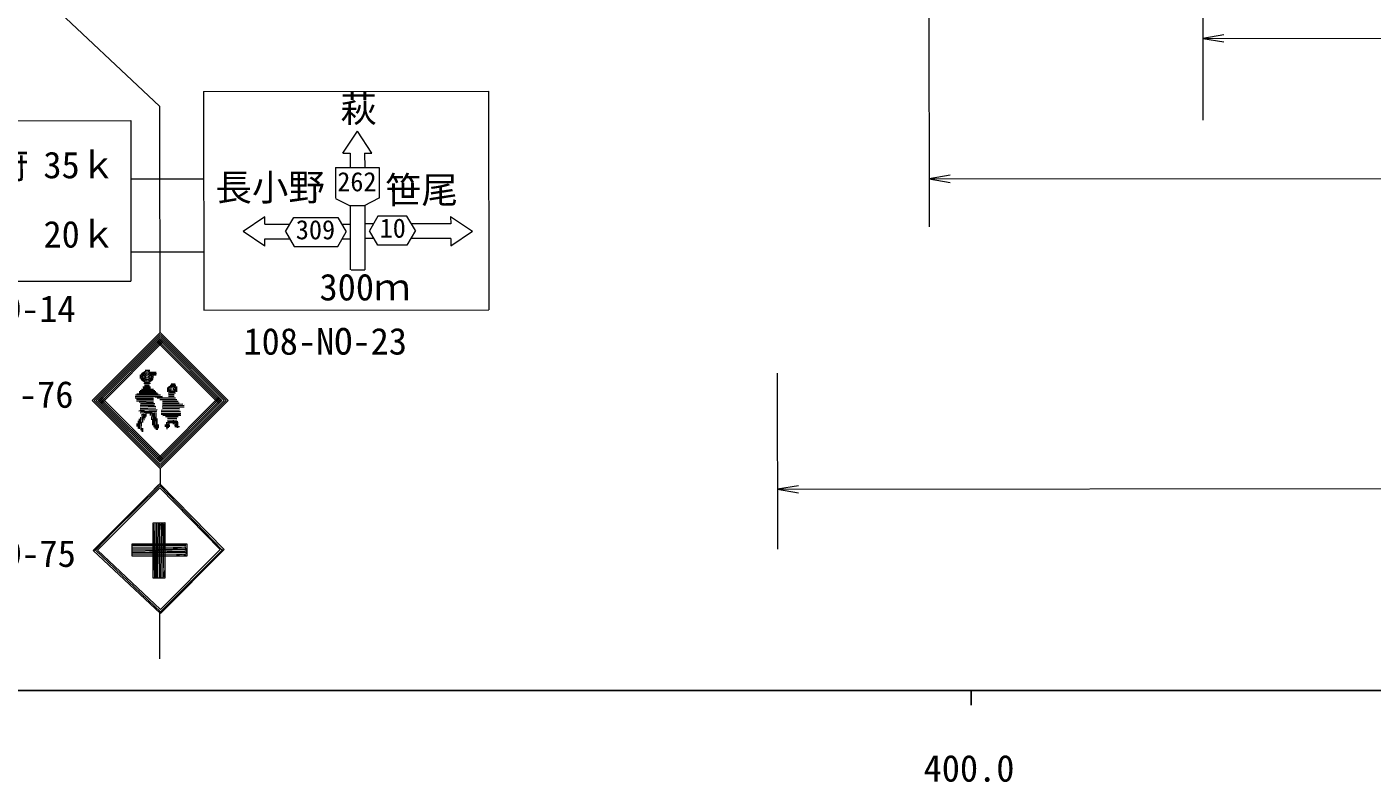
# Model space of a CAD drawing. Units: millimetres, scale not verified. Extents: x 40000 to 680000, y 20000 to 380000.
# Drawn here: x 403206 to 495498, y 198715 to 250499 of the extents above; entities that cross this region are included whole.
import ezdxf
from ezdxf.enums import TextEntityAlignment as Align

# ---------------------------------------------------------------- set-up
doc = ezdxf.new("R2010")
doc.units = ezdxf.units.MM
doc.header["$LTSCALE"] = 1000
for name, color, linetype, lineweight in [('M-STR-STRC', 7, 'Continuous', 13), ('M-TTL-BAND', 7, 'Continuous', 25), ('M-TTL-TXT', 7, 'Continuous', 13)]:
    doc.layers.add(name, color=color, linetype=linetype, lineweight=lineweight)
doc.styles.add('ＭＳ ゴシック', font='')
doc.styles.get('ＭＳ ゴシック').set_extended_font_data('MS Gothic')

# ---------------------------------------------------------------- blocks, each defined once
blk = doc.blocks.new('open_arrow')
at = {"color": 0, "linetype": 'Continuous', "lineweight": -2}
blk.add_lwpolyline([(7.5, 1.25), (0, 0), (7.5, -1.25)], dxfattribs=at)

msp = doc.modelspace()

# ---------------------------------------------------------------- linework, layer by layer
at = {"layer": 'M-STR-STRC'}
for p, q in [((412309, 245060), (384112, 271593)), ((415332, 246077), (434886, 246096)), ((415332, 246077), (415347, 231077)), ((434886, 246096), (434901, 231096)), ((412309, 245060), (412336, 229559)), ((392334, 244055), (410334, 244072)), ((410334, 244072), (410345, 233072)), ((424879, 241846), (425877, 243347)), ((426879, 241848), (425877, 243347)), ((424879, 241846), (425379, 241847)), ((425379, 241847), (425380, 240856)), ((426379, 241848), (426380, 240857)), ((426379, 241848), (426879, 241848)), ((415338, 240063), (410338, 240058)), ((424380, 240855), (427380, 240858)), ((424380, 240855), (424382, 238758)), ((427380, 240858), (427382, 238761)), ((424382, 238736), (425382, 238237)), ((425382, 238247), (426382, 238248)), ((425382, 238247), (425387, 233847)), ((426361, 238248), (427382, 238785)), ((426382, 238248), (426387, 233848)), ((419533, 237470), (418034, 236469)), ((419533, 236970), (419533, 237470)), ((420949, 236459), (421514, 237438)), ((421514, 237438), (424532, 237441)), ((424532, 237441), (425111, 236442)), ((427280, 237527), (426704, 236527)), ((429280, 237529), (427280, 237527)), ((429858, 236530), (429280, 237529)), ((432280, 237498), (433781, 236500)), ((432280, 237498), (432281, 236998)), ((419535, 235470), (418034, 236469)), ((419533, 236970), (421245, 236972)), ((420949, 236459), (421540, 235438)), ((424534, 235441), (425111, 236442)), ((424802, 236975), (425384, 236976)), ((426973, 236993), (426384, 236993)), ((427282, 235527), (426704, 236527)), ((429858, 236530), (429282, 235529)), ((432281, 236998), (429589, 236996)), ((432282, 235498), (433781, 236500)), ((419534, 235970), (421231, 235972)), ((419535, 235470), (419534, 235970)), ((421540, 235438), (424534, 235441)), ((424842, 235975), (425385, 235976)), ((427013, 235993), (426385, 235993)), ((429282, 235529), (427282, 235527)), ((432282, 235998), (429550, 235996)), ((432282, 235998), (432282, 235498)), ((415343, 235063), (410343, 235058)), ((425455, 233847), (426387, 233848)), ((392345, 233055), (410345, 233072)), ((415347, 231077), (434901, 231096)), ((412341, 229553), (407679, 224882)), ((412341, 229412), (407820, 224882)), ((412341, 229271), (407962, 224882)), ((412341, 229129), (408103, 224882)), ((412412, 229059), (408174, 224812)), ((412483, 228988), (408245, 224741)), ((412554, 228917), (408315, 224671)), ((412130, 228917), (416376, 224678)), ((412200, 228988), (416447, 224749)), ((412271, 229058), (416518, 224820)), ((412341, 229553), (417012, 224891)), ((412341, 229412), (416871, 224891)), ((412341, 229271), (416730, 224891)), ((412341, 229129), (416588, 224891)), ((410980, 226640), (410980, 226391)), ((411311, 226961), (411632, 226961)), ((411643, 226630), (412078, 226630)), ((411653, 226816), (412078, 226817)), ((411736, 226723), (412098, 226723)), ((410649, 225261), (412379, 225263)), ((410743, 225344), (412214, 225346)), ((410908, 225500), (412048, 225501)), ((410919, 225417), (412141, 225418)), ((410981, 225562), (411975, 225563)), ((411074, 225666), (411892, 225667)), ((411157, 225821), (411685, 225822)), ((411177, 225749), (411685, 225749)), ((411229, 226080), (411695, 226081)), ((411270, 225894), (411612, 225894)), ((411281, 225966), (411591, 225977)), ((412856, 225771), (412856, 225471)), ((412908, 225398), (413405, 225399)), ((412928, 225295), (413312, 225295)), ((413042, 225937), (413425, 225937)), ((413114, 226020), (413384, 226020)), ((413477, 225844), (413477, 225471)), ((407679, 224882), (412350, 220220)), ((407820, 224882), (412350, 220361)), ((407962, 224882), (412350, 220503)), ((408103, 224882), (412350, 220644)), ((408174, 224953), (412420, 220715)), ((408244, 225024), (412491, 220786)), ((408315, 225095), (412562, 220856)), ((410639, 225158), (412483, 225170)), ((410639, 225065), (411893, 225066)), ((410722, 224971), (411893, 224973)), ((410722, 224868), (411883, 224869)), ((410919, 224796), (411903, 224755)), ((410982, 224557), (411966, 224558)), ((410982, 224454), (412049, 224486)), ((410982, 224340), (412049, 224372)), ((411002, 224671), (411976, 224672)), ((411976, 225128), (412504, 225129)), ((416376, 225103), (412137, 220856)), ((412141, 225066), (413395, 225067)), ((416447, 225032), (412208, 220785)), ((416517, 224961), (412279, 220715)), ((412318, 224942), (413499, 224943)), ((417012, 224891), (412350, 220220)), ((416871, 224891), (412350, 220361)), ((416730, 224891), (412350, 220503)), ((416588, 224891), (412350, 220644)), ((412494, 224445), (414007, 224457)), ((412504, 224714), (413654, 224715)), ((412504, 224631), (413913, 224664)), ((412505, 224341), (413665, 224353)), ((412515, 224828), (413582, 224840)), ((412515, 224548), (413996, 224571)), ((412918, 225181), (413312, 225181)), ((410838, 223490), (410838, 222952)), ((410878, 224174), (411272, 224185)), ((410910, 223635), (410911, 222931)), ((410982, 224236), (412142, 224258)), ((410982, 224029), (412101, 224123)), ((410992, 224122), (412132, 224165)), ((411003, 223749), (411014, 222848)), ((411035, 223428), (411025, 222858)), ((411086, 223946), (411128, 223366)), ((411179, 223957), (411221, 223532)), ((411283, 223957), (411293, 223677)), ((411345, 224029), (411801, 224019)), ((411366, 223998), (411376, 223781)), ((411687, 224144), (411666, 223843)), ((411770, 223999), (411760, 223553)), ((411832, 223605), (411822, 223201)), ((411842, 224009), (411926, 223046)), ((411935, 224030), (411988, 222953)), ((412049, 224040), (412081, 222870)), ((412132, 223636), (412154, 222860)), ((412422, 224227), (413665, 224249)), ((412422, 224124), (413748, 224146)), ((412422, 224010), (413758, 224021)), ((412422, 223948), (413748, 223918)), ((412526, 223854), (413759, 223866)), ((412712, 223782), (413583, 223793)), ((412765, 223378), (413583, 223379)), ((412847, 223440), (413562, 223472)), ((412858, 223668), (413489, 223679)), ((412858, 223544), (413500, 223565)), ((413272, 223265), (413272, 223503)), ((413376, 223140), (413365, 223441)), ((413438, 223130), (413459, 223431)), ((410755, 223314), (410755, 223096)), ((411108, 222973), (411097, 222745)), ((411128, 222983), (411128, 222734)), ((412216, 223243), (412206, 222984)), ((412692, 223243), (412703, 223078)), ((412775, 223295), (412786, 223026)), ((412838, 222922), (412848, 223285)), ((412910, 223005), (412899, 223275)), ((412982, 223078), (412972, 223337)), ((413366, 223099), (413666, 223099)), ((413542, 223016), (413542, 223327)), ((413573, 223006), (413562, 223327)), ((412350, 220220), (412351, 219132)), ((412317, 219167), (407764, 214605)), ((407804, 214567), (412335, 219034)), ((412240, 219090), (407940, 214652)), ((412316, 218883), (408051, 214610)), ((416463, 214660), (412316, 218883)), ((416745, 214658), (412317, 219167)), ((416598, 214621), (412324, 219045)), ((411872, 216503), (412672, 216504)), ((411876, 212705), (411872, 216503)), ((411872, 216421), (411957, 212767)), ((411993, 216503), (412017, 212748)), ((412093, 216503), (412096, 212768)), ((412212, 216503), (412176, 212728)), ((412311, 216504), (412315, 212768)), ((412450, 216504), (412394, 212768)), ((412395, 216426), (412441, 215898)), ((412530, 216504), (412533, 212768)), ((412600, 216426), (412533, 212792)), ((412672, 216504), (412676, 212706)), ((407764, 214605), (412370, 210275)), ((407911, 214622), (412392, 210367)), ((408051, 214610), (412366, 210554)), ((414198, 215027), (410400, 215023)), ((410400, 215023), (410401, 214223)), ((410400, 214950), (414111, 214954)), ((410400, 214831), (414111, 214855)), ((410401, 214712), (414112, 214716)), ((410401, 214573), (414112, 214656)), ((410401, 214474), (414052, 214557)), ((410401, 214434), (414072, 214477)), ((410401, 214335), (414112, 214378)), ((410401, 214223), (414199, 214227)), ((412362, 210396), (416638, 214661)), ((412366, 210554), (416463, 214660)), ((412370, 210275), (416745, 214658)), ((413231, 214785), (414110, 214855)), ((413481, 214302), (414081, 214378)), ((413979, 214347), (414111, 214227)), ((414096, 214816), (414032, 214848)), ((414155, 214347), (414093, 214853)), ((414199, 214227), (414198, 215027)), ((412603, 212792), (412675, 213217)), ((412676, 212706), (411876, 212705)), ((412328, 207167), (412325, 210365))]:
    msp.add_line(p, q, dxfattribs=at)
for centre, radius in [((411446, 226505), 400), ((411446, 226505), 400), ((411446, 226505), 400), ((411446, 226505), 300), ((411446, 226505), 200), ((411446, 226505), 100), ((413177, 225668), 250), ((413177, 225668), 250), ((413177, 225668), 200), ((413177, 225668), 100)]:
    msp.add_circle(centre, radius, dxfattribs=at)
at = {"layer": 'M-TTL-BAND'}
for p, q in [((40000, 205000), (579000, 205000)), ((468000, 205000), (468000, 204000))]:
    msp.add_line(p, q, dxfattribs=at)
at = {"layer": 'M-TTL-TXT'}
for p, q in [((465086, 258470), (465107, 236779)), ((483878, 258488), (483892, 244109)), ((483886, 249705), (544757, 249765)), ((465104, 240080), (544767, 240158)), ((454685, 226761), (454697, 214678)), ((454693, 218797), (575464, 218915))]:
    msp.add_line(p, q, dxfattribs=at)

# ---------------------------------------------------------------- block references
at = {"layer": 'M-TTL-TXT', "xscale": 193, "yscale": 193, "rotation": 0.1}
for p in [(483886, 249705), (465104, 240080), (454693, 218797)]:
    msp.add_blockref('open_arrow', p, dxfattribs=at)

# ---------------------------------------------------------------- texts
at = {"layer": 'M-STR-STRC', "style": 'ＭＳ ゴシック'}
for s, height, p in [('萩', 1833, (424714, 243420)), ('防府', 1833, (398338, 239560)), ('35ｋ', 1833, (404338, 239566)), ('長小野', 1833, (416148, 238032)), ('262', 1320, (424501, 238828)), ('笹尾', 1833, (427783, 237849)), ('20ｋ', 1833, (404343, 234816)), ('309', 1320, (421659, 235537)), ('10', 1320, (427410, 235648)), ('300ｍ', 1833, (423282, 231191)), ('106-NO-14', 1833, (395324, 229699)), ('108-NO-23', 1833, (418063, 227468)), ('警戒-NO-76', 1833, (393919, 223820)), ('警戒-NO-75', 1833, (394084, 212909))]:
    msp.add_text(s, height=height, rotation=0.056, dxfattribs=at).set_placement(p, align=Align.BOTTOM_LEFT)
at = {"layer": 'M-TTL-BAND', "style": 'ＭＳ ゴシック'}
msp.add_text('400.0', height=1833, dxfattribs=at).set_placement((467844, 198195), align=Align.BOTTOM_CENTER)

doc.saveas('drawing.dxf')
